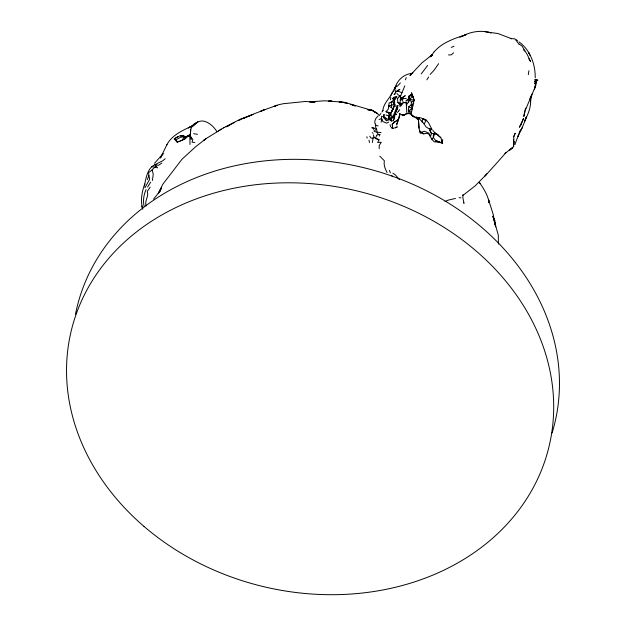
<?xml version="1.0" encoding="UTF-8"?>
<svg xmlns="http://www.w3.org/2000/svg" width="626" height="626" viewBox="0 0 626 626"><rect width="100%" height="100%" fill="white"/><g stroke="black" fill="none" stroke-linecap="round" stroke-linejoin="round"><path stroke-width="0.94" d="M379.207 148.738L379.215 145.498L381.257 142.266L377.619 142.462L379.082 139.794L373.98 137.149L373.393 134.895M406.775 112.25L406.157 102.194L404.756 102.539M388.715 119.754L384.309 117.265L383.722 117.735L383.996 114.511L383.722 117.735L386.477 120.748L390.389 119.112C394.709 115.646 394.849 109.941 397.807 105.653M395.155 104.198L389.262 116.639L388.613 118.65L389.114 119.746L388.652 115.794L389.411 114.527L388.112 112.649L386.015 111.725L388.331 108.963L389.122 103.008L391.109 102.179L394.873 102.085M379.082 139.794L375.764 138.745L373.98 137.149L373.112 138.049L372.36 142.54M388.535 119.402L388.652 115.794L391 112.437M530.504 100.457L530.433 101.897L531.943 94.088L529.799 98.939M498.421 244.124L498.319 235.212L494.563 221.878L495.682 226.831L495.15 223.537L495.369 225.321M408.121 99.55L406.008 100.88L408.535 98.814L408.723 96.326L411.165 94.636L411.603 93.618L414.177 100.262L411.165 113.58L412.824 116.639L419.35 118.001L416.024 117.117C420.398 118.87 423.653 123.001 426.016 126.898L429.287 128.886L431.909 129.347L428.653 122.986L426.439 120.176L420.688 117.821L418.301 117.993L419.154 128.087M189.897 137.196L189.975 144.504M412.229 95.981L413.293 97.327L411.791 94.823L411.65 92.695L411.446 94.377L412.471 95.058L410.21 99.448L411.407 102.335L411.11 105.082L412.37 108.736L408.402 110.708L411.165 113.58L408.958 113.642L408.402 110.708L408.794 106.725L413.731 103.29M394.646 121.984L392.283 123.925L392.486 127.696L392.283 123.925L398.527 119.386L399.936 113.455L399.631 116.037L396.947 124.003L397.948 120.998M513.711 144.77L514.079 141.265L513.516 145.905L513.633 139.888M382.862 110.779C383.37 102.883 390.546 97.875 393.214 90.77M395.342 112.117L397.275 109.135L397.627 105.904L394.114 106.201L393.425 108.642L390.241 114.159M440.884 137.736L437.691 134.997L440.884 137.736L442.48 143.111L441.917 142.658L442.699 139.747L441.886 140.834L442.48 143.111L437.832 141.992L434.154 141.836L431.846 139.222L428.231 132.782L424.232 131.233L420.132 132.876L418.888 127.861L418.301 117.993M535.3 84.721L534.346 89.628L536.545 82.335L534.831 83.563L536.545 82.335M422.143 122.062L422.605 118.65L426.056 120.685L424.005 119.003M194.803 142.525L192.057 142.165L192.847 139.426L190.257 136.139L190.797 129.246L191.908 126.742M152.415 180.491L153.237 174.388L152.204 169.881L153.48 168.277L155.584 167.064L157.58 167.893L155.068 164.568C147.18 168.253 146.03 178.293 144.371 185.977M190.273 134.786L190.719 129.324M528.313 74.705L528.939 70.691M406.704 105.528L406.884 104.495M144.489 185.327L144.731 184.036C141.844 191.986 140.263 200.821 142.736 209.092L141.922 205.852M399.278 116.898L399.85 113.893M394.701 100.434L393.848 104.221L391.375 105.473L388.605 105.771L391.798 108.016L391.109 102.179L393.809 99.941L393.738 99.033L392.471 98.642L393.746 97.343L396.907 96.334M393.167 121.029L397.627 105.904M376.148 137.039L376.562 135.161L379.998 134.324L379.395 136.069M524.674 111.373L523.821 116.483L525.355 110.121L535.872 85.355M394.059 117.164L394.685 114.894L393.558 117.164L389.45 119.66L388.699 118.995L390.131 117.743M411.407 102.335L414.177 100.262L412.471 95.058L408.723 96.326L409.764 98.751L409.021 101.318L407.299 103.673M530.543 99.737C531.192 107.367 527.89 114.527 524.604 121.194L526.333 116.906C523.414 126.601 517.905 135.099 514.885 144.755M396.657 125.036L397.299 122.954M381.062 122.133L382.063 119.065M390.741 97.351L390.483 99.698M518.242 135.631L517.96 136.437L518.985 133.502M513.719 136.773L515.135 133.33L513.719 136.773L513.876 140.005M524.909 110.466L525.777 108.11M147.313 179.607L148.886 175.601L148.589 172.619L152.204 169.881M405.366 79.838L406.266 77.569M404.819 85.848L400.71 95.755L399.318 96.263L399.192 95.7L400.71 95.755M146.054 189.608C143.722 194.756 142.798 200.743 144.097 206.298M159.653 191.994L161.015 188.762L159.552 191.971M395.538 112.711L396.798 109.761M521.27 124.151L523.579 118.33L519.353 127.266L521.27 124.151L520.613 125.239M404.967 95.833L402.98 97.186L402.995 98.759L401.305 98.102L400.421 100.121L402.995 98.759L406.337 98.329M397.275 109.135L397.956 107.649M392.737 109.386L391.68 111.483L393.59 107.594M399.834 106.576L401.383 103.634L403.786 102.32L402.416 103.736L397.886 102.648L397.502 98.595L396.219 97.03L394.576 98.994L395.522 99.111M408.129 102.022L409.764 98.751M390.655 95.817L392.228 92.679M147.611 187.064L150.725 182.127M160.389 158.073L167.001 144.528M144.903 187.769L149.7 179.239L148.886 175.601M394.012 89.44L395.749 86.294L394.951 88.016C397.338 80.065 403.825 74.103 412.182 73.305L410.366 74.439L412.667 72.89M176.25 137.728L174.271 138.902L177.361 142.149L182.268 140.161L183.848 137.305L187.753 136.257L190.523 134.347L186 136.797L180.671 137.188L175.609 140.044L174.271 138.902L178.199 136.437M398.981 105.403L399.787 104.08L400.554 104.386L400.037 103.415L400.264 100.457L401.305 98.102M160.851 157.384L161.649 156.077M162.157 155.256L163.19 153.613L154.52 163.245M394.662 88.767L396.023 86.591M166.845 144.77C171.97 135.106 182.307 130.584 191.673 126.162L188.309 127.962C193.622 125.599 197.839 119.543 204.389 121.264C209.835 122.837 213.982 126.945 216.925 131.648M394.857 105.011L394.114 106.201L393.934 102.727M522.507 127.493L519.259 132.407L520.816 130.161M424.232 123.643L426.439 120.176M394.098 89.51L396.477 85.864M426.815 79.823L428.669 76.998M392.181 110.536L393.425 108.642M393.339 91.576L394.74 89.479M150.138 187.213L147.259 191.431C149.199 196.525 144.152 200.946 146.234 205.946M427.621 65.456L421.204 73.923M193.418 125.896L194.702 124.104L197.793 122L194.702 124.104M413.293 97.327L411.603 93.618L411.791 94.823L410.374 95.747L411.165 94.636M398.801 110.919L399.724 109.62M381.915 112.062L383.01 110.536M379.239 115.661L380.835 113.533M412.863 72.843L409.96 75.566L421.94 62.858L432.347 54.611L430.649 56.794L434.037 51.927M397.479 112.539L398.598 111.076M438.591 63.703L434.186 70.073L430.211 74.416M410.374 95.747L411.446 94.377L411.791 94.823M420.132 132.876L423.802 133.878L426.283 133.346L429.452 133.987L430.414 136.546L431.47 133.659L430.234 130.764L431.533 129.097L431.909 129.347L429.287 128.886M487.012 173.637L484.986 176.016C492.146 168.308 499.047 160.42 506.019 152.58L505.002 153.511L513.93 146.351M400.75 106.091L402.299 104.151M485.784 175.084L475.048 185.953L462.794 195.5M193.285 125.803L196.76 122.704L194.029 124.128L191.932 126.718L193.982 124.371M434.154 51.817C441.886 42.85 453.365 38.804 464.304 35.181C472.646 31.222 482.059 30.181 490.972 32.826L485.181 31.746M378.182 115.841L375.89 118.424L374.864 120.92L374.794 123.04L376.046 125.568L378.143 125.842M392.752 120.857L394.051 119.402L394.779 116.686L391.336 117.625L389.489 119.621L388.613 118.65M397.283 86.286L400.39 82.906M153.542 199.123L158.824 192.628L161.305 187.917L158.261 193.575L162.768 184.326L181.994 159.254L195.492 146.867L206.095 138.589L223.889 127.641L240.118 119.292L263.765 110.066L260.51 111.193M432.378 54.54L430.242 56.77L432.378 54.83M182.268 140.161L185.093 138.784L188.637 135.756L190.257 136.139M397.502 98.595L400.084 96.075L401.43 98.572M375.514 124.151L375.686 127.446L376.547 128.925L374.043 131.296L377.173 132.321L381.077 132.462M395.468 91.764L397.893 91.185L399.897 89.315L397.15 90.613M453.553 52.834L451.291 54.853L448.506 54.916M391.477 117.516L393.308 115.959M435.641 133.581L438.059 134.637L435.946 134.074L435.555 133.181L431.47 133.659L429.835 130.568L431.58 129.136M165.154 158.832L162.572 160.859L155.068 164.568L155.584 167.064L151.68 166.743M161.829 163.073L158.448 165.342L155.068 164.568M435.555 133.181L433.364 134.778L433.317 137.532L435.61 140.553L442.48 143.111M393.535 122.61L398.527 119.386M218.388 130.951L221.307 129.058M405.343 95.7L402.98 97.186L400.319 97.899M432.237 138.972L431.846 139.222L433.317 137.532L434.444 134.582L433.364 134.778L434.835 133.228L435.946 134.074L432.824 130.349M226.119 126.914L234.093 122.602M388.73 122L386.743 123.181L382.932 121.624L381.32 118.4L381.633 116.311L383.965 117.007M411.274 114.926L414.435 116.866L409.905 113.736L408.066 113.447L403.927 115.098L401.172 114.589L403.183 115.012L405.225 114.347L402.315 115.121L403.927 115.098L407.033 113.11L408.958 113.642M395.147 93.963L394.106 94.565L395.82 92.296L395.742 89.87M223.451 127.884L223.889 127.641M228.24 126.029L229.805 125.192M238.373 120.677L241.785 118.979M459.836 37.317L466.065 34.587L461.628 36.496M395.069 127.978L397.393 126.859L394.803 127.759M176.908 137.329L178.676 136.515M185.093 138.784L180.21 140.967M242.786 118.76L246.667 117.062M445.016 201.502L448.318 200.093L455.478 198.45M242.645 118.619L245.22 117.547M245.995 117.359L248.53 116.303M249.289 115.998L253.045 114.48M251.55 115.067L247.426 116.702M188.637 135.756L186 136.797L183.512 135.819L180.077 135.592M379.082 119.527L381.508 118.611M451.268 47.357L454.007 46.34M261.973 110.716L265.119 109.558L261.339 110.904M265.095 109.566L278.562 104.745L283.281 103.713L305.152 101.506L314.534 101.928M400.022 99.557L402.995 98.759L401.211 98.188M404.451 114.644L403.183 115.012L403.927 115.098M176.955 141.859L179.451 141.304M390.898 119.363L389.45 119.66L390.741 119.816L391.649 120.998L390.389 119.112L390.741 119.816M398.95 96.169L400.084 96.075M179.56 136.108L183.512 135.819M373.112 138.049L370.944 138.08L369.802 136.241M331.882 101.099L328.713 101.099L344.292 102.257L371.335 110.223L367.54 109.542M314.682 102.054L309.455 101.874L323.806 100.825L331.506 101.091M441.917 142.658L437.832 141.992M510.777 38.655L514.815 38.796L519.103 44.368M339.214 101.975L343.353 102.406M459.14 197.706L460.939 197.793M314.956 102.069L312.045 101.928L312.851 101.975M388.112 112.649L390.475 112.774L391.039 115.513L389.411 114.527L389.262 116.639L388.652 115.794L385.952 115.02M339.331 101.827L346.037 102.993M367.681 109.573L372.243 110.411L377.431 113.666L372.243 110.411M392.541 117.751L391.336 117.625L390.475 112.774L386.015 111.725M488.116 32.255L497.96 33.499L511.528 38.695M391.461 127.751L393.824 128.181M312.906 101.725L314.792 101.96M367.517 109.566L372.697 110.442L375.138 112.226M536.592 81.106L535.77 79.885L537.844 80.159L535.105 79.51L536.294 80.277L536.678 81.583M435.36 140.889L437.84 141.226L439.695 142.305M404.2 102.625L406.157 102.914M367.626 109.472L372.697 110.442M193.661 133.667L197.526 134.363M379.035 134.629L378.127 134.449L377.173 132.321L376.547 128.925M410.21 99.448L414.177 100.262M375.256 128.447L371.828 127.727L373.824 128.181M369.16 109.714L369.896 109.879M408.402 110.708L411.501 111.42M344.762 102.68L347.602 103.376M411.11 105.082L412.878 105.708M397.893 91.185L402.041 92.711M352.148 104.824L350.881 104.346L354.073 105.575M534.933 79.439L536.294 80.277L535.77 79.885M391.735 127.923L392.979 128.432M391.618 119.222L390.757 118.862L391.344 121.092L390.405 119.707M352.79 105.066L355.255 106.201M374.34 111.718L376.703 112.86L378.707 114.785M429.835 130.568L430.234 130.764M408.794 106.725L412.37 108.736M392.471 98.642L394.865 99.769M397.886 102.648L400.554 104.386M393.746 97.343L395.726 98.642M422.347 132.853L423.802 133.878M392.87 173.144L395.577 175.124L399.341 179.615M519.306 44.102L522.068 46.144L527.288 54.658L530.504 61.418L528.759 58.719M419.31 130.56L421.713 132.485M415.367 117.477L418.411 120.012M516.325 39.704L517.577 40.784M379.825 156.14L384.364 160.78C383.464 164.826 385.139 169.004 387.071 172.502M372.251 132.642L373.065 133.369M518.985 41.856C530.167 49.978 535.449 64.282 535.207 77.867M408.535 98.814L408.825 99.111L408.723 96.326M523.492 49.806L524.76 51.082M396.97 93.532L398.418 95.058M479.281 182.393C483.71 188.41 487.717 195.155 489.219 202.566L488.499 199.498L493.343 214.898L494.673 222.872L492.811 216.158L494.673 220.884L493.726 218.584M175.609 140.044L177.361 142.149M479.735 182.933L480.291 183.598M462.888 194.686L462.919 198.019L463.999 203.333L463.584 202.409M401.602 99.158L402.964 101.404M493.671 218.278L494.798 220.344L495.432 225.117M391.751 175.343L392.447 176.704M394.521 101.373L393.809 99.941L394.364 101.756M529.158 53.625L528.516 52.294L530.034 55.44M389.356 170.382L390.366 172.87M189.921 136.147L191.227 139.387L190.914 137.094M535.778 83.258L534.925 81.044L535.238 82.961M390.061 124.621L390.585 126.859M385.467 118.095L386.477 120.748M488.507 201.549L488.922 202.785M406.157 102.194L406.642 103.728M368.972 140.185L369.551 142.587M142.165 206.854L142.579 208.708M366.891 136.734L367.165 138.103M535.081 80.582L535.347 83.164M373.753 129.425L373.777 129.942M495.354 223.232L495.416 224.726M75.503 314.205A245.807 203.301 13.8 0 1 365.302 168.081A245.807 203.301 13.8 0 1 552.116 432.902M512.733 147.619L509.783 150.052L512.733 147.619M206.095 138.589L203.716 140.365L206.095 138.589M275.62 105.841L273.836 106.6L277.044 105.262L275.62 105.841M396.516 114.143L394.724 114.675L396.516 114.143M143.941 526.364A245.807 203.301 13.8 0 0 547.445 452.645A245.807 203.301 13.8 0 0 238.968 187.244A245.807 203.301 13.8 0 0 143.941 526.364"/></g></svg>
